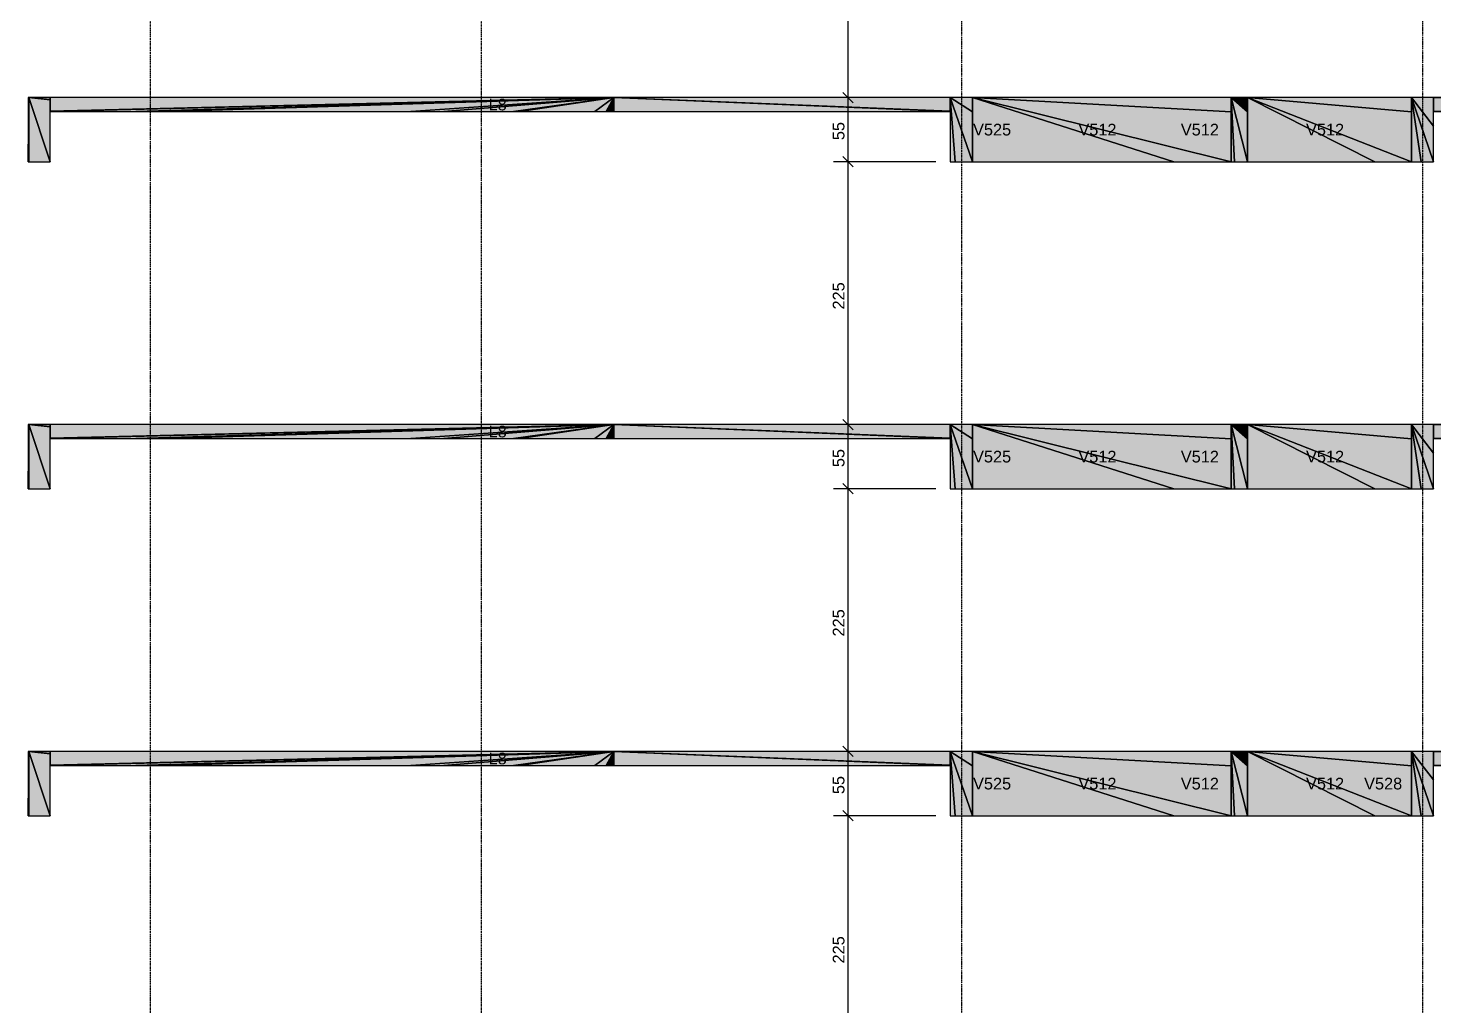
# Model space of a CAD drawing. Extents: x 37185 to 43130, y -8131 to -3926.
# Drawn here: x 38783 to 39586, y -6028 to -5470 of the extents above; entities that cross this region are included whole.
import ezdxf

# ---------------------------------------------------------------- set-up
doc = ezdxf.new("R2010")
doc.units = 0
doc.header["$MEASUREMENT"] = 0
doc.linetypes.add('ESTILO_TQS_0004', pattern=[1.12, 0.5, -0.2, 0.01, -0.2, 0.01, -0.2])
for name, color, linetype in [('52', 3, 'CONTINUOUS'), ('70', 160, 'CONTINUOUS'), ('74', 2, 'CONTINUOUS'), ('75', 9, 'CONTINUOUS'), ('96', 252, 'CONTINUOUS')]:
    doc.layers.add(name, color=color, linetype=linetype)
doc.styles.add('TQS_ARIAL', font='arial.ttf')

msp = doc.modelspace()

# ---------------------------------------------------------------- linework, layer by layer
at = {"layer": '52', "linetype": 'Continuous'}
for points in [[(40112.65, -5509.84), (40100.43, -5509.84), (40099.99, -5509.84), (39921.18, -5509.84), (39585.99, -5509.84), (39573.32, -5509.84), (39479.65, -5509.84), (39474.99, -5509.84), (39470.32, -5509.84), (39322.65, -5509.84), (39309.99, -5509.84), (39117.78, -5509.84), (38795.99, -5509.84), (38783.77, -5509.84), (38783.32, -5509.84)], [(38783.32, -5509.84), (38783.32, -5545.21), (38783.32, -5545.4), (38783.32, -5546.5)], [(38795.99, -5546.5), (38795.99, -5517.84)], [(38795.99, -5517.84), (38844.86, -5517.84), (38845.13, -5517.84), (38851.71, -5517.84), (38863.93, -5517.84), (38864, -5517.84), (39001.87, -5517.84), (39020.76, -5517.84), (39060.45, -5517.84), (39063.3, -5517.84), (39063.69, -5517.84), (39064.16, -5517.84), (39064.22, -5517.84), (39107.02, -5517.84), (39113.43, -5517.84), (39117.23, -5517.84), (39117.78, -5517.84), (39309.99, -5517.84)], [(39309.99, -5517.84), (39309.99, -5546.5)], [(39585.99, -5546.5), (39585.99, -5526.1), (39585.99, -5517.84)], [(39585.99, -5517.84), (39587.73, -5517.84), (39628.05, -5517.84), (39634.35, -5517.84), (39830.91, -5517.84), (39831.64, -5517.84), (39831.75, -5517.84), (39832.2, -5517.84), (39832.26, -5517.84), (39871.96, -5517.84), (39874.81, -5517.84), (39875.2, -5517.84), (39915.07, -5517.84), (39920.54, -5517.84), (39925.26, -5517.84), (39925.88, -5517.84), (40031.39, -5517.84), (40031.97, -5517.84), (40038.55, -5517.84), (40050.77, -5517.84), (40050.84, -5517.84), (40099.72, -5517.84), (40099.99, -5517.84)], [(38783.32, -5546.5), (38783.7, -5546.5), (38795.92, -5546.5), (38795.99, -5546.5)], [(39309.99, -5546.5), (39312.8, -5546.5), (39322.65, -5546.5), (39437.56, -5546.5), (39470.32, -5546.5), (39472.39, -5546.5), (39479.65, -5546.5), (39552.54, -5546.5), (39573.32, -5546.5), (39578.94, -5546.5), (39585.99, -5546.5)], [(40112.65, -5696.5), (40100.43, -5696.5), (40099.99, -5696.5), (39921.18, -5696.5), (39585.99, -5696.5), (39573.32, -5696.5), (39479.65, -5696.5), (39474.99, -5696.5), (39470.32, -5696.5), (39322.65, -5696.5), (39309.99, -5696.5), (39117.78, -5696.5), (38795.99, -5696.5), (38783.77, -5696.5), (38783.32, -5696.5)], [(38783.32, -5696.5), (38783.32, -5731.87), (38783.32, -5732.07), (38783.32, -5733.17)], [(38795.99, -5733.17), (38795.99, -5704.5)], [(38795.99, -5704.5), (38844.86, -5704.5), (38845.13, -5704.5), (38851.71, -5704.5), (38863.93, -5704.5), (38864, -5704.5), (39001.87, -5704.5), (39020.76, -5704.5), (39060.45, -5704.5), (39063.3, -5704.5), (39063.69, -5704.5), (39064.16, -5704.5), (39064.22, -5704.5), (39107.02, -5704.5), (39113.43, -5704.5), (39117.23, -5704.5), (39117.78, -5704.5), (39309.99, -5704.5)], [(39309.99, -5704.5), (39309.99, -5733.17)], [(39585.99, -5733.17), (39585.99, -5712.77), (39585.99, -5704.5)], [(39585.99, -5704.5), (39587.73, -5704.5), (39628.05, -5704.5), (39634.35, -5704.5), (39830.91, -5704.5), (39831.64, -5704.5), (39831.75, -5704.5), (39832.2, -5704.5), (39832.26, -5704.5), (39871.96, -5704.5), (39874.81, -5704.5), (39875.2, -5704.5), (39915.07, -5704.5), (39920.54, -5704.5), (39925.26, -5704.5), (39925.88, -5704.5), (40031.39, -5704.5), (40031.97, -5704.5), (40038.55, -5704.5), (40050.77, -5704.5), (40050.84, -5704.5), (40099.72, -5704.5), (40099.99, -5704.5)], [(38783.32, -5733.17), (38783.7, -5733.17), (38795.92, -5733.17), (38795.99, -5733.17)], [(39309.99, -5733.17), (39312.8, -5733.17), (39322.65, -5733.17), (39437.56, -5733.17), (39470.32, -5733.17), (39472.39, -5733.17), (39479.65, -5733.17), (39552.54, -5733.17), (39573.32, -5733.17), (39578.94, -5733.17), (39585.99, -5733.17)], [(40112.65, -5883.17), (40100.43, -5883.17), (40099.99, -5883.17), (39921.18, -5883.17), (39585.99, -5883.17), (39573.32, -5883.17), (39479.65, -5883.17), (39474.99, -5883.17), (39470.32, -5883.17), (39322.65, -5883.17), (39309.99, -5883.17), (39117.78, -5883.17), (38795.99, -5883.17), (38783.77, -5883.17), (38783.32, -5883.17)], [(38783.32, -5883.17), (38783.32, -5918.54), (38783.32, -5918.73), (38783.32, -5919.84)], [(38795.99, -5919.84), (38795.99, -5891.17)], [(38795.99, -5891.17), (38844.86, -5891.17), (38845.13, -5891.17), (38851.71, -5891.17), (38863.93, -5891.17), (38864, -5891.17), (39001.87, -5891.17), (39020.76, -5891.17), (39060.45, -5891.17), (39063.3, -5891.17), (39063.69, -5891.17), (39064.16, -5891.17), (39064.22, -5891.17), (39107.02, -5891.17), (39113.43, -5891.17), (39117.23, -5891.17), (39117.78, -5891.17), (39309.99, -5891.17)], [(39309.99, -5891.17), (39309.99, -5919.84)], [(39585.99, -5919.84), (39585.99, -5899.44), (39585.99, -5891.17)], [(39585.99, -5891.17), (39587.73, -5891.17), (39628.05, -5891.17), (39634.35, -5891.17), (39830.91, -5891.17), (39831.64, -5891.17), (39831.75, -5891.17), (39832.2, -5891.17), (39832.26, -5891.17), (39871.96, -5891.17), (39874.81, -5891.17), (39875.2, -5891.17), (39915.07, -5891.17), (39920.54, -5891.17), (39925.26, -5891.17), (39925.88, -5891.17), (40031.39, -5891.17), (40031.97, -5891.17), (40038.55, -5891.17), (40050.77, -5891.17), (40050.84, -5891.17), (40099.72, -5891.17), (40099.99, -5891.17)], [(38783.32, -5919.84), (38783.7, -5919.84), (38795.92, -5919.84), (38795.99, -5919.84)], [(39309.99, -5919.84), (39312.8, -5919.84), (39322.65, -5919.84), (39437.56, -5919.84), (39470.32, -5919.84), (39472.39, -5919.84), (39479.65, -5919.84), (39552.54, -5919.84), (39573.32, -5919.84), (39578.94, -5919.84), (39585.99, -5919.84)]]:
    msp.add_lwpolyline(points, dxfattribs=at)
at = {"layer": '70', "linetype": 'ESTILO_TQS_0004'}
for p, q in [((39316.32, -4212.91), (39316.32, -7787.17)), ((39579.65, -4212.91), (39579.65, -7787.17)), ((38852.99, -4463.57), (38852.99, -7787.17)), ((39041.99, -4463.57), (39041.99, -7787.17))]:
    msp.add_line(p, q, dxfattribs=at)
at = {"layer": '75', "linetype": 'Continuous'}
for p, q in [((39251.53, -5351.5), (39251.53, -5518.17)), ((39248.58, -5506.89), (39254.47, -5512.78)), ((39248.58, -5506.89), (39254.47, -5512.78)), ((39251.53, -5501.5), (39251.53, -5554.84)), ((38783.32, -5509.84), (38783.32, -5509.84)), ((38783.32, -5509.84), (38783.32, -5509.84)), ((39252.32, -5509.84), (39243.19, -5509.84)), ((39252.32, -5509.84), (39243.19, -5509.84)), ((39260.66, -5509.84), (39260.66, -5509.84)), ((39260.66, -5509.84), (39260.66, -5509.84)), ((39251.53, -5538.17), (39251.53, -5704.84)), ((38783.32, -5546.5), (38783.32, -5546.5)), ((38783.32, -5546.5), (38783.32, -5546.5)), ((39301.65, -5546.5), (39243.19, -5546.5)), ((39301.65, -5546.5), (39243.19, -5546.5)), ((39248.58, -5543.56), (39254.47, -5549.45)), ((39248.58, -5543.56), (39254.47, -5549.45)), ((39309.99, -5546.5), (39309.99, -5546.5)), ((39309.99, -5546.5), (39309.99, -5546.5)), ((39585.99, -5546.5), (39585.99, -5546.5)), ((39585.99, -5546.5), (39585.99, -5546.5)), ((39251.53, -5688.17), (39251.53, -5741.5)), ((38783.32, -5696.5), (38783.32, -5696.5)), ((38783.32, -5696.5), (38783.32, -5696.5)), ((39262.22, -5696.5), (39243.19, -5696.5)), ((39262.22, -5696.5), (39243.19, -5696.5)), ((39248.58, -5693.56), (39254.47, -5699.45)), ((39248.58, -5693.56), (39254.47, -5699.45)), ((39270.55, -5696.5), (39270.55, -5696.5)), ((39270.55, -5696.5), (39270.55, -5696.5)), ((39248.58, -5730.22), (39254.47, -5736.11)), ((39248.58, -5730.22), (39254.47, -5736.11)), ((39251.53, -5724.84), (39251.53, -5891.5)), ((38783.32, -5733.17), (38783.32, -5733.17)), ((38783.32, -5733.17), (38783.32, -5733.17)), ((39301.65, -5733.17), (39243.19, -5733.17)), ((39301.65, -5733.17), (39243.19, -5733.17)), ((39309.99, -5733.17), (39309.99, -5733.17)), ((39309.99, -5733.17), (39309.99, -5733.17)), ((39585.99, -5733.17), (39585.99, -5733.17)), ((39585.99, -5733.17), (39585.99, -5733.17)), ((39251.53, -5874.84), (39251.53, -5928.17)), ((38783.32, -5883.17), (38783.32, -5883.17)), ((38783.32, -5883.17), (38783.32, -5883.17)), ((39246.9, -5883.17), (39243.19, -5883.17)), ((39246.9, -5883.17), (39243.19, -5883.17)), ((39248.58, -5880.22), (39254.47, -5886.11)), ((39248.58, -5880.22), (39254.47, -5886.11)), ((39255.23, -5883.17), (39255.23, -5883.17)), ((39255.23, -5883.17), (39255.23, -5883.17)), ((39248.58, -5916.89), (39254.47, -5922.78)), ((39248.58, -5916.89), (39254.47, -5922.78)), ((39251.53, -5911.5), (39251.53, -6078.17)), ((38783.32, -5919.84), (38783.32, -5919.84)), ((38783.32, -5919.84), (38783.32, -5919.84)), ((39301.65, -5919.84), (39243.19, -5919.84)), ((39301.65, -5919.84), (39243.19, -5919.84)), ((39309.99, -5919.84), (39309.99, -5919.84)), ((39309.99, -5919.84), (39309.99, -5919.84)), ((39585.99, -5919.84), (39585.99, -5919.84)), ((39585.99, -5919.84), (39585.99, -5919.84))]:
    msp.add_line(p, q, dxfattribs=at)
at = {"layer": '96', "linetype": 'Continuous'}
for points in [[(38783.77, -5509.84), (38783.32, -5509.84), (38783.32, -5545.21), (38783.77, -5509.84)], [(38783.77, -5509.84), (38783.32, -5545.21), (38783.32, -5545.4), (38783.77, -5509.84)], [(38783.77, -5509.84), (38783.32, -5545.4), (38783.32, -5546.5), (38783.77, -5509.84)], [(38783.77, -5509.84), (38783.32, -5546.5), (38783.7, -5546.5), (38783.77, -5509.84)], [(38783.77, -5509.84), (38783.7, -5546.5), (38795.92, -5546.5), (38783.77, -5509.84)], [(38783.77, -5509.84), (38795.92, -5546.5), (38795.99, -5546.5), (38783.77, -5509.84)], [(38783.77, -5509.84), (38795.99, -5546.5), (38795.99, -5511.13), (38783.77, -5509.84)], [(38783.77, -5509.84), (38795.99, -5511.13), (38795.99, -5510.94), (38783.77, -5509.84)], [(38783.77, -5509.84), (38795.99, -5510.94), (38795.99, -5509.84), (38783.77, -5509.84)], [(39117.78, -5509.84), (38795.99, -5509.84), (38795.99, -5517.55), (39117.78, -5509.84)], [(39117.78, -5509.84), (38795.99, -5517.55), (38795.99, -5517.6), (39117.78, -5509.84)], [(39117.78, -5509.84), (38795.99, -5517.6), (38795.99, -5517.84), (39117.78, -5509.84)], [(39117.78, -5509.84), (38795.99, -5517.84), (38844.86, -5517.84), (39117.78, -5509.84)], [(39117.78, -5509.84), (38844.86, -5517.84), (38845.13, -5517.84), (39117.78, -5509.84)], [(39117.78, -5509.84), (38845.13, -5517.84), (38851.71, -5517.84), (39117.78, -5509.84)], [(39117.78, -5509.84), (38851.71, -5517.84), (38863.93, -5517.84), (39117.78, -5509.84)], [(39117.78, -5509.84), (38863.93, -5517.84), (38864, -5517.84), (39117.78, -5509.84)], [(39117.78, -5509.84), (38864, -5517.84), (39001.87, -5517.84), (39117.78, -5509.84)], [(39117.78, -5509.84), (39001.87, -5517.84), (39020.76, -5517.84), (39117.78, -5509.84)], [(39117.78, -5509.84), (39020.76, -5517.84), (39060.45, -5517.84), (39117.78, -5509.84)], [(39117.78, -5509.84), (39060.45, -5517.84), (39063.3, -5517.84), (39117.78, -5509.84)], [(39117.78, -5509.84), (39063.3, -5517.84), (39063.69, -5517.84), (39117.78, -5509.84)], [(39117.78, -5509.84), (39063.69, -5517.84), (39064.16, -5517.84), (39117.78, -5509.84)], [(39117.78, -5509.84), (39064.16, -5517.84), (39064.22, -5517.84), (39117.78, -5509.84)], [(39117.78, -5509.84), (39064.22, -5517.84), (39107.02, -5517.84), (39117.78, -5509.84)], [(39117.78, -5509.84), (39107.02, -5517.84), (39113.43, -5517.84), (39117.78, -5509.84)], [(39117.78, -5509.84), (39113.43, -5517.84), (39117.23, -5517.84), (39117.78, -5509.84)], [(39117.78, -5509.84), (39117.23, -5517.84), (39117.78, -5517.84), (39117.78, -5509.84)], [(39117.78, -5509.84), (39117.78, -5517.84), (39309.99, -5517.84), (39117.78, -5509.84)], [(39117.78, -5509.84), (39309.99, -5517.84), (39309.99, -5517.65), (39117.78, -5509.84)], [(39117.78, -5509.84), (39309.99, -5517.65), (39309.99, -5509.84), (39117.78, -5509.84)], [(39309.99, -5509.84), (39309.99, -5546.5), (39312.8, -5546.5), (39309.99, -5509.84)], [(39309.99, -5509.84), (39312.8, -5546.5), (39322.65, -5546.5), (39309.99, -5509.84)], [(39309.99, -5509.84), (39322.65, -5546.5), (39322.65, -5517.97), (39309.99, -5509.84)], [(39309.99, -5509.84), (39322.65, -5517.97), (39322.65, -5509.84), (39309.99, -5509.84)], [(39322.65, -5509.84), (39322.65, -5546.5), (39437.56, -5546.5), (39322.65, -5509.84)], [(39322.65, -5509.84), (39437.56, -5546.5), (39470.32, -5546.5), (39322.65, -5509.84)], [(39322.65, -5509.84), (39470.32, -5546.5), (39470.32, -5517.97), (39322.65, -5509.84)], [(39322.65, -5509.84), (39470.32, -5517.97), (39470.32, -5509.84), (39322.65, -5509.84)], [(39470.32, -5509.84), (39470.32, -5546.5), (39472.39, -5546.5), (39470.32, -5509.84)], [(39470.32, -5509.84), (39472.39, -5546.5), (39479.65, -5546.5), (39470.32, -5509.84)], [(39470.32, -5509.84), (39479.65, -5546.5), (39479.65, -5517.97), (39470.32, -5509.84)], [(39470.32, -5509.84), (39479.65, -5517.97), (39479.65, -5509.84), (39470.32, -5509.84)], [(39479.65, -5509.84), (39479.65, -5546.5), (39552.54, -5546.5), (39479.65, -5509.84)], [(39479.65, -5509.84), (39552.54, -5546.5), (39573.32, -5546.5), (39479.65, -5509.84)], [(39479.65, -5509.84), (39573.32, -5546.5), (39573.32, -5517.97), (39479.65, -5509.84)], [(39479.65, -5509.84), (39573.32, -5517.97), (39573.32, -5509.84), (39479.65, -5509.84)], [(39573.32, -5509.84), (39573.32, -5546.5), (39578.94, -5546.5), (39573.32, -5509.84)], [(39573.32, -5509.84), (39578.94, -5546.5), (39585.99, -5546.5), (39573.32, -5509.84)], [(39573.32, -5509.84), (39585.99, -5546.5), (39585.99, -5526.1), (39573.32, -5509.84)], [(39573.32, -5509.84), (39585.99, -5526.1), (39585.99, -5509.84), (39573.32, -5509.84)], [(39921.18, -5509.84), (39585.99, -5509.84), (39585.99, -5510.02), (39921.18, -5509.84)], [(39921.18, -5509.84), (39585.99, -5510.02), (39585.99, -5517.84), (39921.18, -5509.84)], [(39921.18, -5509.84), (39585.99, -5517.84), (39587.73, -5517.84), (39921.18, -5509.84)], [(38783.77, -5696.5), (38783.32, -5696.5), (38783.32, -5731.87), (38783.77, -5696.5)], [(38783.77, -5696.5), (38783.32, -5731.87), (38783.32, -5732.07), (38783.77, -5696.5)], [(38783.77, -5696.5), (38783.32, -5732.07), (38783.32, -5733.17), (38783.77, -5696.5)], [(38783.77, -5696.5), (38783.32, -5733.17), (38783.7, -5733.17), (38783.77, -5696.5)], [(38783.77, -5696.5), (38783.7, -5733.17), (38795.92, -5733.17), (38783.77, -5696.5)], [(38783.77, -5696.5), (38795.92, -5733.17), (38795.99, -5733.17), (38783.77, -5696.5)], [(38783.77, -5696.5), (38795.99, -5733.17), (38795.99, -5697.8), (38783.77, -5696.5)], [(38783.77, -5696.5), (38795.99, -5697.8), (38795.99, -5697.6), (38783.77, -5696.5)], [(38783.77, -5696.5), (38795.99, -5697.6), (38795.99, -5696.5), (38783.77, -5696.5)], [(39117.78, -5696.5), (38795.99, -5696.5), (38795.99, -5704.22), (39117.78, -5696.5)], [(39117.78, -5696.5), (38795.99, -5704.22), (38795.99, -5704.26), (39117.78, -5696.5)], [(39117.78, -5696.5), (38795.99, -5704.26), (38795.99, -5704.5), (39117.78, -5696.5)], [(39117.78, -5696.5), (38795.99, -5704.5), (38844.86, -5704.5), (39117.78, -5696.5)], [(39117.78, -5696.5), (38844.86, -5704.5), (38845.13, -5704.5), (39117.78, -5696.5)], [(39117.78, -5696.5), (38845.13, -5704.5), (38851.71, -5704.5), (39117.78, -5696.5)], [(39117.78, -5696.5), (38851.71, -5704.5), (38863.93, -5704.5), (39117.78, -5696.5)], [(39117.78, -5696.5), (38863.93, -5704.5), (38864, -5704.5), (39117.78, -5696.5)], [(39117.78, -5696.5), (38864, -5704.5), (39001.87, -5704.5), (39117.78, -5696.5)], [(39117.78, -5696.5), (39001.87, -5704.5), (39020.76, -5704.5), (39117.78, -5696.5)], [(39117.78, -5696.5), (39020.76, -5704.5), (39060.45, -5704.5), (39117.78, -5696.5)], [(39117.78, -5696.5), (39060.45, -5704.5), (39063.3, -5704.5), (39117.78, -5696.5)], [(39117.78, -5696.5), (39063.3, -5704.5), (39063.69, -5704.5), (39117.78, -5696.5)], [(39117.78, -5696.5), (39063.69, -5704.5), (39064.16, -5704.5), (39117.78, -5696.5)], [(39117.78, -5696.5), (39064.16, -5704.5), (39064.22, -5704.5), (39117.78, -5696.5)], [(39117.78, -5696.5), (39064.22, -5704.5), (39107.02, -5704.5), (39117.78, -5696.5)], [(39117.78, -5696.5), (39107.02, -5704.5), (39113.43, -5704.5), (39117.78, -5696.5)], [(39117.78, -5696.5), (39113.43, -5704.5), (39117.23, -5704.5), (39117.78, -5696.5)], [(39117.78, -5696.5), (39117.23, -5704.5), (39117.78, -5704.5), (39117.78, -5696.5)], [(39117.78, -5696.5), (39117.78, -5704.5), (39309.99, -5704.5), (39117.78, -5696.5)], [(39117.78, -5696.5), (39309.99, -5704.5), (39309.99, -5704.31), (39117.78, -5696.5)], [(39117.78, -5696.5), (39309.99, -5704.31), (39309.99, -5696.5), (39117.78, -5696.5)], [(39309.99, -5696.5), (39309.99, -5733.17), (39312.8, -5733.17), (39309.99, -5696.5)], [(39309.99, -5696.5), (39312.8, -5733.17), (39322.65, -5733.17), (39309.99, -5696.5)], [(39309.99, -5696.5), (39322.65, -5733.17), (39322.65, -5704.64), (39309.99, -5696.5)], [(39309.99, -5696.5), (39322.65, -5704.64), (39322.65, -5696.5), (39309.99, -5696.5)], [(39322.65, -5696.5), (39322.65, -5733.17), (39437.56, -5733.17), (39322.65, -5696.5)], [(39322.65, -5696.5), (39437.56, -5733.17), (39470.32, -5733.17), (39322.65, -5696.5)], [(39322.65, -5696.5), (39470.32, -5733.17), (39470.32, -5704.64), (39322.65, -5696.5)], [(39322.65, -5696.5), (39470.32, -5704.64), (39470.32, -5696.5), (39322.65, -5696.5)], [(39470.32, -5696.5), (39470.32, -5733.17), (39472.39, -5733.17), (39470.32, -5696.5)], [(39470.32, -5696.5), (39472.39, -5733.17), (39479.65, -5733.17), (39470.32, -5696.5)], [(39470.32, -5696.5), (39479.65, -5733.17), (39479.65, -5704.64), (39470.32, -5696.5)], [(39470.32, -5696.5), (39479.65, -5704.64), (39479.65, -5696.5), (39470.32, -5696.5)], [(39479.65, -5696.5), (39479.65, -5733.17), (39552.54, -5733.17), (39479.65, -5696.5)], [(39479.65, -5696.5), (39552.54, -5733.17), (39573.32, -5733.17), (39479.65, -5696.5)], [(39479.65, -5696.5), (39573.32, -5733.17), (39573.32, -5704.64), (39479.65, -5696.5)], [(39479.65, -5696.5), (39573.32, -5704.64), (39573.32, -5696.5), (39479.65, -5696.5)], [(39573.32, -5696.5), (39573.32, -5733.17), (39578.94, -5733.17), (39573.32, -5696.5)], [(39573.32, -5696.5), (39578.94, -5733.17), (39585.99, -5733.17), (39573.32, -5696.5)], [(39573.32, -5696.5), (39585.99, -5733.17), (39585.99, -5712.77), (39573.32, -5696.5)], [(39573.32, -5696.5), (39585.99, -5712.77), (39585.99, -5696.5), (39573.32, -5696.5)], [(39921.18, -5696.5), (39585.99, -5696.5), (39585.99, -5696.69), (39921.18, -5696.5)], [(39921.18, -5696.5), (39585.99, -5696.69), (39585.99, -5704.5), (39921.18, -5696.5)], [(39921.18, -5696.5), (39585.99, -5704.5), (39587.73, -5704.5), (39921.18, -5696.5)], [(38783.77, -5883.17), (38783.32, -5883.17), (38783.32, -5918.54), (38783.77, -5883.17)], [(38783.77, -5883.17), (38783.32, -5918.54), (38783.32, -5918.73), (38783.77, -5883.17)], [(38783.77, -5883.17), (38783.32, -5918.73), (38783.32, -5919.84), (38783.77, -5883.17)], [(38783.77, -5883.17), (38783.32, -5919.84), (38783.7, -5919.84), (38783.77, -5883.17)], [(38783.77, -5883.17), (38783.7, -5919.84), (38795.92, -5919.84), (38783.77, -5883.17)], [(38783.77, -5883.17), (38795.92, -5919.84), (38795.99, -5919.84), (38783.77, -5883.17)], [(38783.77, -5883.17), (38795.99, -5919.84), (38795.99, -5884.46), (38783.77, -5883.17)], [(38783.77, -5883.17), (38795.99, -5884.46), (38795.99, -5884.27), (38783.77, -5883.17)], [(38783.77, -5883.17), (38795.99, -5884.27), (38795.99, -5883.17), (38783.77, -5883.17)], [(39117.78, -5883.17), (38795.99, -5883.17), (38795.99, -5890.89), (39117.78, -5883.17)], [(39117.78, -5883.17), (38795.99, -5890.89), (38795.99, -5890.93), (39117.78, -5883.17)], [(39117.78, -5883.17), (38795.99, -5890.93), (38795.99, -5891.17), (39117.78, -5883.17)], [(39117.78, -5883.17), (38795.99, -5891.17), (38844.86, -5891.17), (39117.78, -5883.17)], [(39117.78, -5883.17), (38844.86, -5891.17), (38845.13, -5891.17), (39117.78, -5883.17)], [(39117.78, -5883.17), (38845.13, -5891.17), (38851.71, -5891.17), (39117.78, -5883.17)], [(39117.78, -5883.17), (38851.71, -5891.17), (38863.93, -5891.17), (39117.78, -5883.17)], [(39117.78, -5883.17), (38863.93, -5891.17), (38864, -5891.17), (39117.78, -5883.17)], [(39117.78, -5883.17), (38864, -5891.17), (39001.87, -5891.17), (39117.78, -5883.17)], [(39117.78, -5883.17), (39001.87, -5891.17), (39020.76, -5891.17), (39117.78, -5883.17)], [(39117.78, -5883.17), (39020.76, -5891.17), (39060.45, -5891.17), (39117.78, -5883.17)], [(39117.78, -5883.17), (39060.45, -5891.17), (39063.3, -5891.17), (39117.78, -5883.17)], [(39117.78, -5883.17), (39063.3, -5891.17), (39063.69, -5891.17), (39117.78, -5883.17)], [(39117.78, -5883.17), (39063.69, -5891.17), (39064.16, -5891.17), (39117.78, -5883.17)], [(39117.78, -5883.17), (39064.16, -5891.17), (39064.22, -5891.17), (39117.78, -5883.17)], [(39117.78, -5883.17), (39064.22, -5891.17), (39107.02, -5891.17), (39117.78, -5883.17)], [(39117.78, -5883.17), (39107.02, -5891.17), (39113.43, -5891.17), (39117.78, -5883.17)], [(39117.78, -5883.17), (39113.43, -5891.17), (39117.23, -5891.17), (39117.78, -5883.17)], [(39117.78, -5883.17), (39117.23, -5891.17), (39117.78, -5891.17), (39117.78, -5883.17)], [(39117.78, -5883.17), (39117.78, -5891.17), (39309.99, -5891.17), (39117.78, -5883.17)], [(39117.78, -5883.17), (39309.99, -5891.17), (39309.99, -5890.98), (39117.78, -5883.17)], [(39117.78, -5883.17), (39309.99, -5890.98), (39309.99, -5883.17), (39117.78, -5883.17)], [(39309.99, -5883.17), (39309.99, -5919.84), (39312.8, -5919.84), (39309.99, -5883.17)], [(39309.99, -5883.17), (39312.8, -5919.84), (39322.65, -5919.84), (39309.99, -5883.17)], [(39309.99, -5883.17), (39322.65, -5919.84), (39322.65, -5891.3), (39309.99, -5883.17)], [(39309.99, -5883.17), (39322.65, -5891.3), (39322.65, -5883.17), (39309.99, -5883.17)], [(39322.65, -5883.17), (39322.65, -5919.84), (39437.56, -5919.84), (39322.65, -5883.17)], [(39322.65, -5883.17), (39437.56, -5919.84), (39470.32, -5919.84), (39322.65, -5883.17)], [(39322.65, -5883.17), (39470.32, -5919.84), (39470.32, -5891.3), (39322.65, -5883.17)], [(39322.65, -5883.17), (39470.32, -5891.3), (39470.32, -5883.17), (39322.65, -5883.17)], [(39470.32, -5883.17), (39470.32, -5919.84), (39472.39, -5919.84), (39470.32, -5883.17)], [(39470.32, -5883.17), (39472.39, -5919.84), (39479.65, -5919.84), (39470.32, -5883.17)], [(39470.32, -5883.17), (39479.65, -5919.84), (39479.65, -5891.3), (39470.32, -5883.17)], [(39470.32, -5883.17), (39479.65, -5891.3), (39479.65, -5883.17), (39470.32, -5883.17)], [(39479.65, -5883.17), (39479.65, -5919.84), (39552.54, -5919.84), (39479.65, -5883.17)], [(39479.65, -5883.17), (39552.54, -5919.84), (39573.32, -5919.84), (39479.65, -5883.17)], [(39479.65, -5883.17), (39573.32, -5919.84), (39573.32, -5891.3), (39479.65, -5883.17)], [(39479.65, -5883.17), (39573.32, -5891.3), (39573.32, -5883.17), (39479.65, -5883.17)], [(39573.32, -5883.17), (39573.32, -5919.84), (39578.94, -5919.84), (39573.32, -5883.17)], [(39573.32, -5883.17), (39578.94, -5919.84), (39585.99, -5919.84), (39573.32, -5883.17)], [(39573.32, -5883.17), (39585.99, -5919.84), (39585.99, -5899.44), (39573.32, -5883.17)], [(39573.32, -5883.17), (39585.99, -5899.44), (39585.99, -5883.17), (39573.32, -5883.17)], [(39921.18, -5883.17), (39585.99, -5883.17), (39585.99, -5883.36), (39921.18, -5883.17)], [(39921.18, -5883.17), (39585.99, -5883.36), (39585.99, -5891.17), (39921.18, -5883.17)], [(39921.18, -5883.17), (39585.99, -5891.17), (39587.73, -5891.17), (39921.18, -5883.17)]]:
    msp.add_lwpolyline(points, dxfattribs=at)
for points in [[(38783.77, -5509.84), (38783.32, -5509.84), (38783.32, -5545.21)], [(38783.77, -5509.84), (38783.32, -5545.21), (38783.77, -5509.84)], [(38783.77, -5509.84), (38783.32, -5545.21), (38783.32, -5545.4)], [(38783.77, -5509.84), (38783.32, -5545.4), (38783.77, -5509.84)], [(38783.77, -5509.84), (38783.32, -5545.4), (38783.32, -5546.5)], [(38783.77, -5509.84), (38783.32, -5546.5), (38783.77, -5509.84)], [(38783.77, -5509.84), (38783.32, -5546.5), (38783.7, -5546.5)], [(38783.77, -5509.84), (38783.7, -5546.5), (38783.77, -5509.84)], [(38783.77, -5509.84), (38783.7, -5546.5), (38795.92, -5546.5)], [(38783.77, -5509.84), (38795.92, -5546.5), (38783.77, -5509.84)], [(38783.77, -5509.84), (38795.92, -5546.5), (38795.99, -5546.5)], [(38783.77, -5509.84), (38795.99, -5546.5), (38783.77, -5509.84)], [(38783.77, -5509.84), (38795.99, -5546.5), (38795.99, -5511.13)], [(38783.77, -5509.84), (38795.99, -5511.13), (38783.77, -5509.84)], [(38783.77, -5509.84), (38795.99, -5511.13), (38795.99, -5510.94)], [(38783.77, -5509.84), (38795.99, -5510.94), (38783.77, -5509.84)], [(38783.77, -5509.84), (38795.99, -5510.94), (38795.99, -5509.84)], [(38783.77, -5509.84), (38795.99, -5509.84), (38783.77, -5509.84)], [(39117.78, -5509.84), (38795.99, -5509.84), (38795.99, -5517.55)], [(39117.78, -5509.84), (38795.99, -5517.55), (39117.78, -5509.84)], [(39117.78, -5509.84), (38795.99, -5517.55), (38795.99, -5517.55)], [(39117.78, -5509.84), (38795.99, -5517.55), (39117.78, -5509.84)], [(39117.78, -5509.84), (38795.99, -5517.6), (38795.99, -5517.84)], [(39117.78, -5509.84), (38795.99, -5517.84), (39117.78, -5509.84)], [(39117.78, -5509.84), (38795.99, -5517.84), (38844.86, -5517.84)], [(39117.78, -5509.84), (38844.86, -5517.84), (39117.78, -5509.84)], [(39117.78, -5509.84), (38844.86, -5517.84), (38845.13, -5517.84)], [(39117.78, -5509.84), (38845.13, -5517.84), (39117.78, -5509.84)], [(39117.78, -5509.84), (38845.13, -5517.84), (38851.71, -5517.84)], [(39117.78, -5509.84), (38851.71, -5517.84), (39117.78, -5509.84)], [(39117.78, -5509.84), (38851.71, -5517.84), (38863.93, -5517.84)], [(39117.78, -5509.84), (38863.93, -5517.84), (39117.78, -5509.84)], [(39117.78, -5509.84), (38863.93, -5517.84), (38864, -5517.84)], [(39117.78, -5509.84), (38864, -5517.84), (39117.78, -5509.84)], [(39117.78, -5509.84), (38864, -5517.84), (39001.87, -5517.84)], [(39117.78, -5509.84), (39001.87, -5517.84), (39117.78, -5509.84)], [(39117.78, -5509.84), (39001.87, -5517.84), (39020.76, -5517.84)], [(39117.78, -5509.84), (39020.76, -5517.84), (39117.78, -5509.84)], [(39117.78, -5509.84), (39020.76, -5517.84), (39060.45, -5517.84)], [(39117.78, -5509.84), (39060.45, -5517.84), (39117.78, -5509.84)], [(39117.78, -5509.84), (39060.45, -5517.84), (39063.3, -5517.84)], [(39117.78, -5509.84), (39063.3, -5517.84), (39117.78, -5509.84)], [(39117.78, -5509.84), (39063.3, -5517.84), (39063.69, -5517.84)], [(39117.78, -5509.84), (39063.69, -5517.84), (39117.78, -5509.84)], [(39117.78, -5509.84), (39063.69, -5517.84), (39064.16, -5517.84)], [(39117.78, -5509.84), (39064.16, -5517.84), (39117.78, -5509.84)], [(39117.78, -5509.84), (39064.16, -5517.84), (39064.22, -5517.84)], [(39117.78, -5509.84), (39064.22, -5517.84), (39117.78, -5509.84)], [(39117.78, -5509.84), (39064.22, -5517.84), (39107.02, -5517.84)], [(39117.78, -5509.84), (39107.02, -5517.84), (39117.78, -5509.84)], [(39117.78, -5509.84), (39107.02, -5517.84), (39113.43, -5517.84)], [(39117.78, -5509.84), (39113.43, -5517.84), (39117.78, -5509.84)], [(39117.78, -5509.84), (39113.43, -5517.84), (39117.23, -5517.84)], [(39117.78, -5509.84), (39117.23, -5517.84), (39117.78, -5509.84)], [(39117.78, -5509.84), (39117.23, -5517.84), (39117.78, -5517.84)], [(39117.78, -5509.84), (39117.78, -5517.84), (39117.78, -5509.84)], [(39117.78, -5509.84), (39117.78, -5517.84), (39309.99, -5517.84)], [(39117.78, -5509.84), (39309.99, -5517.84), (39117.78, -5509.84)], [(39117.78, -5509.84), (39309.99, -5517.84), (39309.99, -5517.65)], [(39117.78, -5509.84), (39309.99, -5517.65), (39117.78, -5509.84)], [(39117.78, -5509.84), (39309.99, -5517.65), (39309.99, -5509.84)], [(39117.78, -5509.84), (39309.99, -5509.84), (39117.78, -5509.84)], [(39309.99, -5509.84), (39309.99, -5546.5), (39312.8, -5546.5)], [(39309.99, -5509.84), (39312.8, -5546.5), (39309.99, -5509.84)], [(39309.99, -5509.84), (39312.8, -5546.5), (39322.65, -5546.5)], [(39309.99, -5509.84), (39322.65, -5546.5), (39309.99, -5509.84)], [(39309.99, -5509.84), (39322.65, -5546.5), (39322.65, -5517.97)], [(39309.99, -5509.84), (39322.65, -5517.97), (39309.99, -5509.84)], [(39309.99, -5509.84), (39322.65, -5517.97), (39322.65, -5509.84)], [(39309.99, -5509.84), (39322.65, -5509.84), (39309.99, -5509.84)], [(39322.65, -5509.84), (39322.65, -5546.5), (39437.56, -5546.5)], [(39322.65, -5509.84), (39437.56, -5546.5), (39322.65, -5509.84)], [(39322.65, -5509.84), (39437.56, -5546.5), (39470.32, -5546.5)], [(39322.65, -5509.84), (39470.32, -5546.5), (39322.65, -5509.84)], [(39322.65, -5509.84), (39470.32, -5546.5), (39470.32, -5517.97)], [(39322.65, -5509.84), (39470.32, -5517.97), (39322.65, -5509.84)], [(39322.65, -5509.84), (39470.32, -5517.97), (39470.32, -5509.84)], [(39322.65, -5509.84), (39470.32, -5509.84), (39322.65, -5509.84)], [(39470.32, -5509.84), (39470.32, -5546.5), (39472.39, -5546.5)], [(39470.32, -5509.84), (39472.39, -5546.5), (39470.32, -5509.84)], [(39470.32, -5509.84), (39472.39, -5546.5), (39479.65, -5546.5)], [(39470.32, -5509.84), (39479.65, -5546.5), (39470.32, -5509.84)], [(39470.32, -5509.84), (39479.65, -5546.5), (39479.65, -5517.97)], [(39470.32, -5509.84), (39479.65, -5517.97), (39470.32, -5509.84)], [(39470.32, -5509.84), (39479.65, -5517.97), (39479.65, -5509.84)], [(39470.32, -5509.84), (39479.65, -5509.84), (39470.32, -5509.84)], [(39479.65, -5509.84), (39479.65, -5546.5), (39552.54, -5546.5)], [(39479.65, -5509.84), (39552.54, -5546.5), (39479.65, -5509.84)], [(39479.65, -5509.84), (39552.54, -5546.5), (39573.32, -5546.5)], [(39479.65, -5509.84), (39573.32, -5546.5), (39479.65, -5509.84)], [(39479.65, -5509.84), (39573.32, -5546.5), (39573.32, -5517.97)], [(39479.65, -5509.84), (39573.32, -5517.97), (39479.65, -5509.84)], [(39479.65, -5509.84), (39573.32, -5517.97), (39573.32, -5509.84)], [(39479.65, -5509.84), (39573.32, -5509.84), (39479.65, -5509.84)], [(39573.32, -5509.84), (39573.32, -5546.5), (39578.94, -5546.5)], [(39573.32, -5509.84), (39578.94, -5546.5), (39573.32, -5509.84)], [(39573.32, -5509.84), (39578.94, -5546.5), (39585.99, -5546.5)], [(39573.32, -5509.84), (39585.99, -5546.5), (39573.32, -5509.84)], [(39573.32, -5509.84), (39585.99, -5546.5), (39585.99, -5526.1)], [(39573.32, -5509.84), (39585.99, -5526.1), (39573.32, -5509.84)], [(39573.32, -5509.84), (39585.99, -5526.1), (39585.99, -5509.84)], [(39573.32, -5509.84), (39585.99, -5509.84), (39573.32, -5509.84)], [(39921.18, -5509.84), (39585.99, -5509.84), (39585.99, -5510.02)], [(39921.18, -5509.84), (39585.99, -5510.02), (39921.18, -5509.84)], [(39921.18, -5509.84), (39585.99, -5510.02), (39585.99, -5517.84)], [(39921.18, -5509.84), (39585.99, -5517.84), (39921.18, -5509.84)], [(39921.18, -5509.84), (39585.99, -5517.84), (39587.73, -5517.84)], [(38783.77, -5696.5), (38783.32, -5696.5), (38783.32, -5731.87)], [(38783.77, -5696.5), (38783.32, -5731.87), (38783.77, -5696.5)], [(38783.77, -5696.5), (38783.32, -5731.87), (38783.32, -5732.07)], [(38783.77, -5696.5), (38783.32, -5732.07), (38783.77, -5696.5)], [(38783.77, -5696.5), (38783.32, -5732.07), (38783.32, -5733.17)], [(38783.77, -5696.5), (38783.32, -5733.17), (38783.77, -5696.5)], [(38783.77, -5696.5), (38783.32, -5733.17), (38783.7, -5733.17)], [(38783.77, -5696.5), (38783.7, -5733.17), (38783.77, -5696.5)], [(38783.77, -5696.5), (38783.7, -5733.17), (38795.92, -5733.17)], [(38783.77, -5696.5), (38795.92, -5733.17), (38783.77, -5696.5)], [(38783.77, -5696.5), (38795.92, -5733.17), (38795.99, -5733.17)], [(38783.77, -5696.5), (38795.99, -5733.17), (38783.77, -5696.5)], [(38783.77, -5696.5), (38795.99, -5733.17), (38795.99, -5697.8)], [(38783.77, -5696.5), (38795.99, -5697.8), (38783.77, -5696.5)], [(38783.77, -5696.5), (38795.99, -5697.8), (38795.99, -5697.6)], [(38783.77, -5696.5), (38795.99, -5697.6), (38783.77, -5696.5)], [(38783.77, -5696.5), (38795.99, -5697.6), (38795.99, -5696.5)], [(38783.77, -5696.5), (38795.99, -5696.5), (38783.77, -5696.5)], [(39117.78, -5696.5), (38795.99, -5696.5), (38795.99, -5704.22)], [(39117.78, -5696.5), (38795.99, -5704.22), (39117.78, -5696.5)], [(39117.78, -5696.5), (38795.99, -5704.22), (38795.99, -5704.22)], [(39117.78, -5696.5), (38795.99, -5704.22), (39117.78, -5696.5)], [(39117.78, -5696.5), (38795.99, -5704.26), (38795.99, -5704.5)], [(39117.78, -5696.5), (38795.99, -5704.5), (39117.78, -5696.5)], [(39117.78, -5696.5), (38795.99, -5704.5), (38844.86, -5704.5)], [(39117.78, -5696.5), (38844.86, -5704.5), (39117.78, -5696.5)], [(39117.78, -5696.5), (38844.86, -5704.5), (38845.13, -5704.5)], [(39117.78, -5696.5), (38845.13, -5704.5), (39117.78, -5696.5)], [(39117.78, -5696.5), (38845.13, -5704.5), (38851.71, -5704.5)], [(39117.78, -5696.5), (38851.71, -5704.5), (39117.78, -5696.5)], [(39117.78, -5696.5), (38851.71, -5704.5), (38863.93, -5704.5)], [(39117.78, -5696.5), (38863.93, -5704.5), (39117.78, -5696.5)], [(39117.78, -5696.5), (38863.93, -5704.5), (38864, -5704.5)], [(39117.78, -5696.5), (38864, -5704.5), (39117.78, -5696.5)], [(39117.78, -5696.5), (38864, -5704.5), (39001.87, -5704.5)], [(39117.78, -5696.5), (39001.87, -5704.5), (39117.78, -5696.5)], [(39117.78, -5696.5), (39001.87, -5704.5), (39020.76, -5704.5)], [(39117.78, -5696.5), (39020.76, -5704.5), (39117.78, -5696.5)], [(39117.78, -5696.5), (39020.76, -5704.5), (39060.45, -5704.5)], [(39117.78, -5696.5), (39060.45, -5704.5), (39117.78, -5696.5)], [(39117.78, -5696.5), (39060.45, -5704.5), (39063.3, -5704.5)], [(39117.78, -5696.5), (39063.3, -5704.5), (39117.78, -5696.5)], [(39117.78, -5696.5), (39063.3, -5704.5), (39063.69, -5704.5)], [(39117.78, -5696.5), (39063.69, -5704.5), (39117.78, -5696.5)], [(39117.78, -5696.5), (39063.69, -5704.5), (39064.16, -5704.5)], [(39117.78, -5696.5), (39064.16, -5704.5), (39117.78, -5696.5)], [(39117.78, -5696.5), (39064.16, -5704.5), (39064.22, -5704.5)], [(39117.78, -5696.5), (39064.22, -5704.5), (39117.78, -5696.5)], [(39117.78, -5696.5), (39064.22, -5704.5), (39107.02, -5704.5)], [(39117.78, -5696.5), (39107.02, -5704.5), (39117.78, -5696.5)], [(39117.78, -5696.5), (39107.02, -5704.5), (39113.43, -5704.5)], [(39117.78, -5696.5), (39113.43, -5704.5), (39117.78, -5696.5)], [(39117.78, -5696.5), (39113.43, -5704.5), (39117.23, -5704.5)], [(39117.78, -5696.5), (39117.23, -5704.5), (39117.78, -5696.5)], [(39117.78, -5696.5), (39117.23, -5704.5), (39117.78, -5704.5)], [(39117.78, -5696.5), (39117.78, -5704.5), (39117.78, -5696.5)], [(39117.78, -5696.5), (39117.78, -5704.5), (39309.99, -5704.5)], [(39117.78, -5696.5), (39309.99, -5704.5), (39117.78, -5696.5)], [(39117.78, -5696.5), (39309.99, -5704.5), (39309.99, -5704.31)], [(39117.78, -5696.5), (39309.99, -5704.31), (39117.78, -5696.5)], [(39117.78, -5696.5), (39309.99, -5704.31), (39309.99, -5696.5)], [(39117.78, -5696.5), (39309.99, -5696.5), (39117.78, -5696.5)], [(39309.99, -5696.5), (39309.99, -5733.17), (39312.8, -5733.17)], [(39309.99, -5696.5), (39312.8, -5733.17), (39309.99, -5696.5)], [(39309.99, -5696.5), (39312.8, -5733.17), (39322.65, -5733.17)], [(39309.99, -5696.5), (39322.65, -5733.17), (39309.99, -5696.5)], [(39309.99, -5696.5), (39322.65, -5733.17), (39322.65, -5704.64)], [(39309.99, -5696.5), (39322.65, -5704.64), (39309.99, -5696.5)], [(39309.99, -5696.5), (39322.65, -5704.64), (39322.65, -5696.5)], [(39309.99, -5696.5), (39322.65, -5696.5), (39309.99, -5696.5)], [(39322.65, -5696.5), (39322.65, -5733.17), (39437.56, -5733.17)], [(39322.65, -5696.5), (39437.56, -5733.17), (39322.65, -5696.5)], [(39322.65, -5696.5), (39437.56, -5733.17), (39470.32, -5733.17)], [(39322.65, -5696.5), (39470.32, -5733.17), (39322.65, -5696.5)], [(39322.65, -5696.5), (39470.32, -5733.17), (39470.32, -5704.64)], [(39322.65, -5696.5), (39470.32, -5704.64), (39322.65, -5696.5)], [(39322.65, -5696.5), (39470.32, -5704.64), (39470.32, -5696.5)], [(39322.65, -5696.5), (39470.32, -5696.5), (39322.65, -5696.5)], [(39470.32, -5696.5), (39470.32, -5733.17), (39472.39, -5733.17)], [(39470.32, -5696.5), (39472.39, -5733.17), (39470.32, -5696.5)], [(39470.32, -5696.5), (39472.39, -5733.17), (39479.65, -5733.17)], [(39470.32, -5696.5), (39479.65, -5733.17), (39470.32, -5696.5)], [(39470.32, -5696.5), (39479.65, -5733.17), (39479.65, -5704.64)], [(39470.32, -5696.5), (39479.65, -5704.64), (39470.32, -5696.5)], [(39470.32, -5696.5), (39479.65, -5704.64), (39479.65, -5696.5)], [(39470.32, -5696.5), (39479.65, -5696.5), (39470.32, -5696.5)], [(39479.65, -5696.5), (39479.65, -5733.17), (39552.54, -5733.17)], [(39479.65, -5696.5), (39552.54, -5733.17), (39479.65, -5696.5)], [(39479.65, -5696.5), (39552.54, -5733.17), (39573.32, -5733.17)], [(39479.65, -5696.5), (39573.32, -5733.17), (39479.65, -5696.5)], [(39479.65, -5696.5), (39573.32, -5733.17), (39573.32, -5704.64)], [(39479.65, -5696.5), (39573.32, -5704.64), (39479.65, -5696.5)], [(39479.65, -5696.5), (39573.32, -5704.64), (39573.32, -5696.5)], [(39479.65, -5696.5), (39573.32, -5696.5), (39479.65, -5696.5)], [(39573.32, -5696.5), (39573.32, -5733.17), (39578.94, -5733.17)], [(39573.32, -5696.5), (39578.94, -5733.17), (39573.32, -5696.5)], [(39573.32, -5696.5), (39578.94, -5733.17), (39585.99, -5733.17)], [(39573.32, -5696.5), (39585.99, -5733.17), (39573.32, -5696.5)], [(39573.32, -5696.5), (39585.99, -5733.17), (39585.99, -5712.77)], [(39573.32, -5696.5), (39585.99, -5712.77), (39573.32, -5696.5)], [(39573.32, -5696.5), (39585.99, -5712.77), (39585.99, -5696.5)], [(39573.32, -5696.5), (39585.99, -5696.5), (39573.32, -5696.5)], [(39921.18, -5696.5), (39585.99, -5696.5), (39585.99, -5696.69)], [(39921.18, -5696.5), (39585.99, -5696.69), (39921.18, -5696.5)], [(39921.18, -5696.5), (39585.99, -5696.69), (39585.99, -5704.5)], [(39921.18, -5696.5), (39585.99, -5704.5), (39921.18, -5696.5)], [(39921.18, -5696.5), (39585.99, -5704.5), (39587.73, -5704.5)], [(38783.77, -5883.17), (38783.32, -5883.17), (38783.32, -5918.54)], [(38783.77, -5883.17), (38783.32, -5918.54), (38783.77, -5883.17)], [(38783.77, -5883.17), (38783.32, -5918.54), (38783.32, -5918.73)], [(38783.77, -5883.17), (38783.32, -5918.73), (38783.77, -5883.17)], [(38783.77, -5883.17), (38783.32, -5918.73), (38783.32, -5919.84)], [(38783.77, -5883.17), (38783.32, -5919.84), (38783.77, -5883.17)], [(38783.77, -5883.17), (38783.32, -5919.84), (38783.7, -5919.84)], [(38783.77, -5883.17), (38783.7, -5919.84), (38783.77, -5883.17)], [(38783.77, -5883.17), (38783.7, -5919.84), (38795.92, -5919.84)], [(38783.77, -5883.17), (38795.92, -5919.84), (38783.77, -5883.17)], [(38783.77, -5883.17), (38795.92, -5919.84), (38795.99, -5919.84)], [(38783.77, -5883.17), (38795.99, -5919.84), (38783.77, -5883.17)], [(38783.77, -5883.17), (38795.99, -5919.84), (38795.99, -5884.46)], [(38783.77, -5883.17), (38795.99, -5884.46), (38783.77, -5883.17)], [(38783.77, -5883.17), (38795.99, -5884.46), (38795.99, -5884.27)], [(38783.77, -5883.17), (38795.99, -5884.27), (38783.77, -5883.17)], [(38783.77, -5883.17), (38795.99, -5884.27), (38795.99, -5883.17)], [(38783.77, -5883.17), (38795.99, -5883.17), (38783.77, -5883.17)], [(39117.78, -5883.17), (38795.99, -5883.17), (38795.99, -5890.89)], [(39117.78, -5883.17), (38795.99, -5890.89), (39117.78, -5883.17)], [(39117.78, -5883.17), (38795.99, -5890.89), (38795.99, -5890.89)], [(39117.78, -5883.17), (38795.99, -5890.89), (39117.78, -5883.17)], [(39117.78, -5883.17), (38795.99, -5890.93), (38795.99, -5891.17)], [(39117.78, -5883.17), (38795.99, -5891.17), (39117.78, -5883.17)], [(39117.78, -5883.17), (38795.99, -5891.17), (38844.86, -5891.17)], [(39117.78, -5883.17), (38844.86, -5891.17), (39117.78, -5883.17)], [(39117.78, -5883.17), (38844.86, -5891.17), (38845.13, -5891.17)], [(39117.78, -5883.17), (38845.13, -5891.17), (39117.78, -5883.17)], [(39117.78, -5883.17), (38845.13, -5891.17), (38851.71, -5891.17)], [(39117.78, -5883.17), (38851.71, -5891.17), (39117.78, -5883.17)], [(39117.78, -5883.17), (38851.71, -5891.17), (38863.93, -5891.17)], [(39117.78, -5883.17), (38863.93, -5891.17), (39117.78, -5883.17)], [(39117.78, -5883.17), (38863.93, -5891.17), (38864, -5891.17)], [(39117.78, -5883.17), (38864, -5891.17), (39117.78, -5883.17)], [(39117.78, -5883.17), (38864, -5891.17), (39001.87, -5891.17)], [(39117.78, -5883.17), (39001.87, -5891.17), (39117.78, -5883.17)], [(39117.78, -5883.17), (39001.87, -5891.17), (39020.76, -5891.17)], [(39117.78, -5883.17), (39020.76, -5891.17), (39117.78, -5883.17)], [(39117.78, -5883.17), (39020.76, -5891.17), (39060.45, -5891.17)], [(39117.78, -5883.17), (39060.45, -5891.17), (39117.78, -5883.17)], [(39117.78, -5883.17), (39060.45, -5891.17), (39063.3, -5891.17)], [(39117.78, -5883.17), (39063.3, -5891.17), (39117.78, -5883.17)], [(39117.78, -5883.17), (39063.3, -5891.17), (39063.69, -5891.17)], [(39117.78, -5883.17), (39063.69, -5891.17), (39117.78, -5883.17)], [(39117.78, -5883.17), (39063.69, -5891.17), (39064.16, -5891.17)], [(39117.78, -5883.17), (39064.16, -5891.17), (39117.78, -5883.17)], [(39117.78, -5883.17), (39064.16, -5891.17), (39064.22, -5891.17)], [(39117.78, -5883.17), (39064.22, -5891.17), (39117.78, -5883.17)], [(39117.78, -5883.17), (39064.22, -5891.17), (39107.02, -5891.17)], [(39117.78, -5883.17), (39107.02, -5891.17), (39117.78, -5883.17)], [(39117.78, -5883.17), (39107.02, -5891.17), (39113.43, -5891.17)], [(39117.78, -5883.17), (39113.43, -5891.17), (39117.78, -5883.17)], [(39117.78, -5883.17), (39113.43, -5891.17), (39117.23, -5891.17)], [(39117.78, -5883.17), (39117.23, -5891.17), (39117.78, -5883.17)], [(39117.78, -5883.17), (39117.23, -5891.17), (39117.78, -5891.17)], [(39117.78, -5883.17), (39117.78, -5891.17), (39117.78, -5883.17)], [(39117.78, -5883.17), (39117.78, -5891.17), (39309.99, -5891.17)], [(39117.78, -5883.17), (39309.99, -5891.17), (39117.78, -5883.17)], [(39117.78, -5883.17), (39309.99, -5891.17), (39309.99, -5890.98)], [(39117.78, -5883.17), (39309.99, -5890.98), (39117.78, -5883.17)], [(39117.78, -5883.17), (39309.99, -5890.98), (39309.99, -5883.17)], [(39117.78, -5883.17), (39309.99, -5883.17), (39117.78, -5883.17)], [(39309.99, -5883.17), (39309.99, -5919.84), (39312.8, -5919.84)], [(39309.99, -5883.17), (39312.8, -5919.84), (39309.99, -5883.17)], [(39309.99, -5883.17), (39312.8, -5919.84), (39322.65, -5919.84)], [(39309.99, -5883.17), (39322.65, -5919.84), (39309.99, -5883.17)], [(39309.99, -5883.17), (39322.65, -5919.84), (39322.65, -5891.3)], [(39309.99, -5883.17), (39322.65, -5891.3), (39309.99, -5883.17)], [(39309.99, -5883.17), (39322.65, -5891.3), (39322.65, -5883.17)], [(39309.99, -5883.17), (39322.65, -5883.17), (39309.99, -5883.17)], [(39322.65, -5883.17), (39322.65, -5919.84), (39437.56, -5919.84)], [(39322.65, -5883.17), (39437.56, -5919.84), (39322.65, -5883.17)], [(39322.65, -5883.17), (39437.56, -5919.84), (39470.32, -5919.84)], [(39322.65, -5883.17), (39470.32, -5919.84), (39322.65, -5883.17)], [(39322.65, -5883.17), (39470.32, -5919.84), (39470.32, -5891.3)], [(39322.65, -5883.17), (39470.32, -5891.3), (39322.65, -5883.17)], [(39322.65, -5883.17), (39470.32, -5891.3), (39470.32, -5883.17)], [(39322.65, -5883.17), (39470.32, -5883.17), (39322.65, -5883.17)], [(39470.32, -5883.17), (39470.32, -5919.84), (39472.39, -5919.84)], [(39470.32, -5883.17), (39472.39, -5919.84), (39470.32, -5883.17)], [(39470.32, -5883.17), (39472.39, -5919.84), (39479.65, -5919.84)], [(39470.32, -5883.17), (39479.65, -5919.84), (39470.32, -5883.17)], [(39470.32, -5883.17), (39479.65, -5919.84), (39479.65, -5891.3)], [(39470.32, -5883.17), (39479.65, -5891.3), (39470.32, -5883.17)], [(39470.32, -5883.17), (39479.65, -5891.3), (39479.65, -5883.17)], [(39470.32, -5883.17), (39479.65, -5883.17), (39470.32, -5883.17)], [(39479.65, -5883.17), (39479.65, -5919.84), (39552.54, -5919.84)], [(39479.65, -5883.17), (39552.54, -5919.84), (39479.65, -5883.17)], [(39479.65, -5883.17), (39552.54, -5919.84), (39573.32, -5919.84)], [(39479.65, -5883.17), (39573.32, -5919.84), (39479.65, -5883.17)], [(39479.65, -5883.17), (39573.32, -5919.84), (39573.32, -5891.3)], [(39479.65, -5883.17), (39573.32, -5891.3), (39479.65, -5883.17)], [(39479.65, -5883.17), (39573.32, -5891.3), (39573.32, -5883.17)], [(39479.65, -5883.17), (39573.32, -5883.17), (39479.65, -5883.17)], [(39573.32, -5883.17), (39573.32, -5919.84), (39578.94, -5919.84)], [(39573.32, -5883.17), (39578.94, -5919.84), (39573.32, -5883.17)], [(39573.32, -5883.17), (39578.94, -5919.84), (39585.99, -5919.84)], [(39573.32, -5883.17), (39585.99, -5919.84), (39573.32, -5883.17)], [(39573.32, -5883.17), (39585.99, -5919.84), (39585.99, -5899.44)], [(39573.32, -5883.17), (39585.99, -5899.44), (39573.32, -5883.17)], [(39573.32, -5883.17), (39585.99, -5899.44), (39585.99, -5883.17)], [(39573.32, -5883.17), (39585.99, -5883.17), (39573.32, -5883.17)], [(39921.18, -5883.17), (39585.99, -5883.17), (39585.99, -5883.36)], [(39921.18, -5883.17), (39585.99, -5883.36), (39921.18, -5883.17)], [(39921.18, -5883.17), (39585.99, -5883.36), (39585.99, -5891.17)], [(39921.18, -5883.17), (39585.99, -5891.17), (39921.18, -5883.17)], [(39921.18, -5883.17), (39585.99, -5891.17), (39587.73, -5891.17)]]:
    msp.add_solid(points, dxfattribs=at)

# ---------------------------------------------------------------- texts
at = {"layer": '74', "linetype": 'Continuous', "style": 'TQS_ARIAL'}
for s, p in [('L8', (39046.32, -5517.17)), ('V525', (39322.99, -5531.5)), ('V512', (39383.15, -5531.5)), ('V512', (39441.65, -5531.5)), ('V512', (39513.15, -5531.5)), ('L8', (39046.32, -5703.84)), ('V525', (39322.99, -5718.17)), ('V512', (39383.15, -5718.17)), ('V512', (39441.65, -5718.17)), ('V512', (39513.15, -5718.17)), ('L8', (39046.32, -5890.5)), ('V525', (39322.99, -5904.84)), ('V512', (39383.15, -5904.84)), ('V512', (39441.65, -5904.84)), ('V512', (39513.15, -5904.84)), ('V528', (39546.32, -5904.84))]:
    msp.add_text(s, height=6.667, dxfattribs=at).set_placement(p)
at = {"layer": '75', "linetype": 'Continuous', "style": 'TQS_ARIAL'}
for s, p in [('55', (39249.53, -5534.17)), ('225', (39249.53, -5630.84)), ('55', (39249.53, -5720.84)), ('225', (39249.53, -5817.5)), ('55', (39249.53, -5907.5)), ('225', (39249.53, -6004.17))]:
    msp.add_text(s, height=6.667, rotation=90, dxfattribs=at).set_placement(p)

doc.saveas('drawing.dxf')
